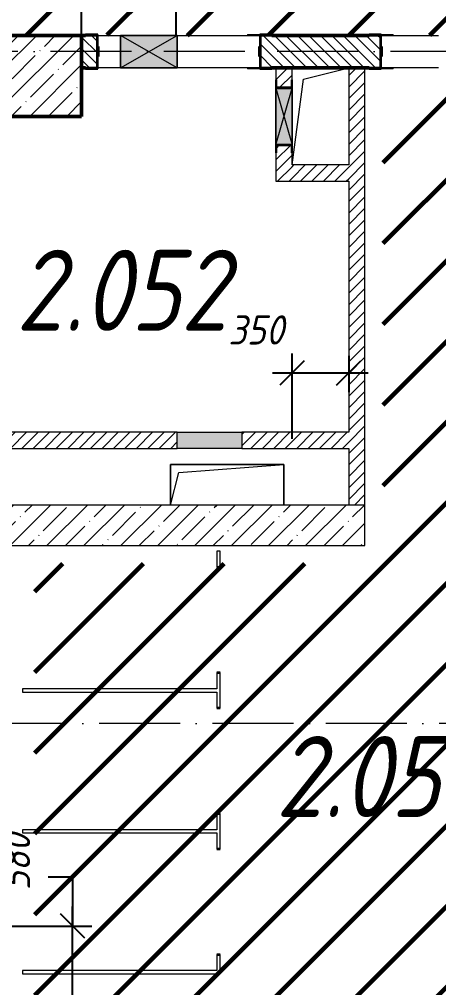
# Model space of a CAD drawing. Header units: millimetres. Extents: x -606178 to 312196, y -19338 to 632709.
# Drawn here: x -254385 to -251796, y 451995 to 457974 of the extents above; entities that cross this region are included whole.
import ezdxf

# ---------------------------------------------------------------- set-up
doc = ezdxf.new("R2010")
doc.units = ezdxf.units.MM
doc.linetypes.add('50_200_ШТРИХ_1Т_ш5_п1_п1_', pattern=[700, 500, -100, 0, -100])
for name, color, linetype, lineweight in [('6.4.1) Окр пт с инж. ПТ2.16', 3, 'Continuous', 60), ('A-____-____-DIMS', 7, 'Continuous', 9), ('A-DETL-GENF-OTLN', 7, 'Continuous', 9), ('A-DOOR-OPNG-MCUT', 7, 'Continuous', 35), ('A-FLOR-____-OTLN', 7, 'Continuous', 9), ('A-GENM-____-MCUT', 7, 'Continuous', 25), ('A-GENM-____-OTLN', 7, 'Continuous', 9), ('A-GENM-____-OTLN-1', 7, 'Continuous', 25), ('A-GLAZ-____-OTLN', 7, 'Continuous', 9), ('A-WALL-____-MCUT-1', 7, 'Continuous', 9), ('A-WALL-____-MCUT-2', 7, 'Continuous', 50), ('A-WALL-____-PATT-1', 7, 'Continuous', 9), ('A-WALL-FNSH-MCUT-1', 7, 'Continuous', 9), ('I-WALL-____-OTLN', 7, 'Continuous', 9), ('S-COLS-____-MCUT', 7, 'Continuous', 50), ('S-COLS-____-OTLN', 7, 'Continuous', 9), ('S-GRID-____-OTLN-1', 7, '50_200_ШТРИХ_1Т_ш5_п1_п1_', 9), ('Марки помещений', 7, 'Continuous', 9)]:
    doc.layers.add(name, color=color, linetype=linetype, lineweight=lineweight)
doc.layers.add('A-DOOR-____-OTLN-1', color=7, linetype='Continuous', lineweight=9, true_color=0xffffff)
doc.styles.add('ISOCPEUR_I_10', font='isocpeui.ttf', dxfattribs={"width": 0.9, "height": 180})
doc.styles.add('ISOCPEUR_I_3', font='isocpeui.ttf', dxfattribs={"width": 0.85, "height": 2.2})
doc.dimstyles.new('ISO-1_8_0_9К_СРЕДНИЙ_Кладочные_3', dxfattribs={"dimscale": 304.8, "dimtxt": 179.276612, "dimasz": 0.492126, "dimexe": 0.393701, "dimexo": 0, "dimgap": 0, "dimtad": 1, "dimdec": 3, "dimrnd": 0.001, "dimdsep": 46, "dimtxsty": 'ISOCPEUR_I_10', "dimblk1": 'OBLIQUE', "dimblk2": 'OBLIQUE', "dimsah": 1, "dimcen": 0.09, "dimdle": 0.393701, "dimazin": 0, "dimtfac": 1, "dimtdec": 4, "dimtix": 1, "dimtmove": 0, "dimatfit": 3, "dimfxl": 1, "dimtvp": 1, "dimtolj": 1, "dimtzin": 0, "dimarcsym": 2})
doc.dimstyles.new('ISO-1_8_0_9К_СРЕДНИЙ_Кладочные_4', dxfattribs={"dimscale": 304.8, "dimtxt": 179.276612, "dimasz": 0.492126, "dimexe": 0.393701, "dimexo": 0, "dimgap": 0, "dimtad": 1, "dimdec": 3, "dimrnd": 0.001, "dimdsep": 46, "dimtxsty": 'ISOCPEUR_I_10', "dimblk1": 'OBLIQUE', "dimblk2": 'OBLIQUE', "dimsah": 1, "dimcen": 0.09, "dimdle": 0.393701, "dimazin": 0, "dimtfac": 1, "dimtdec": 4, "dimtix": 1, "dimtmove": 1, "dimatfit": 3, "dimfxl": 1, "dimtvp": 1, "dimtolj": 1, "dimtzin": 0, "dimarcsym": 2})
pattern_1 = [(45, (-264901.3, 451794.26), (-35.35534, 35.35534), [])]

# ---------------------------------------------------------------- blocks, each defined once
blk = doc.blocks.new('BSC_Колонна _Прямоугольная - 500х500-V65-АР1_План отверстий 2 этажа в осях 1-64_А-ГГ')
at = {"layer": 'S-COLS-____-OTLN'}
h = blk.add_hatch(dxfattribs=at)
h.set_pattern_fill('FP_94', color=256, style=0, pattern_type=2)
h.set_pattern_definition([(45, (-10650, -5831.04), (-114.0493, 114.0493), []), (45, (-10535.95, -5831.04), (-114.0493, 114.0493), [201.612, -40.322, 3.353, -36.97])])
h.paths.add_polyline_path([(-58.9, -250), (250, -250), (250, 250), (-250, 250), (-250, -250)], flags=0)
at = {"layer": 'S-COLS-____-MCUT'}
for p, q in [((250, 250), (-250, 250)), ((-250, 250), (-250, -250)), ((250, -250), (250, 250)), ((-250, -250), (250, -250))]:
    blk.add_line(p, q, dxfattribs=at)
blk = doc.blocks.new('DOR_ДУ_распашная__1Ст_Прямоугольная_ШЕР - Вн_650х2100h_Кабинки С_у-17949503-АР1_План отверстий 2 этажа в осях 1-64_А-ГГ')
at = {"layer": 'A-DOOR-OPNG-MCUT'}
for p, q in [((-325, 10), (-325, -10)), ((325, -10), (325, 10))]:
    blk.add_line(p, q, dxfattribs=at)
blk = doc.blocks.new('Фахверк_СКБ_Уголок - 200_3960_зеркало-28268689-АР1_План отверстий 2 этажа в осях 1-64_А-ГГ')
at = {"layer": 'A-GENM-____-MCUT'}
for p, q in [((200, 156), (125, 156)), ((125, 156), (125, 81)), ((131, 81), (131, 150)), ((131, 150), (200, 150)), ((200, 150), (200, 156)), ((125, 81), (131, 81)), ((131, 19), (125, 19)), ((125, 19), (125, -56)), ((131, -50), (131, 19)), ((125, -56), (200, -56)), ((200, -50), (131, -50)), ((200, -56), (200, -50))]:
    blk.add_line(p, q, dxfattribs=at)
blk = doc.blocks.new('154_Стойка_СКБ_Уголок - СМ-2180_200-28268025-АР1_План отверстий 2 этажа в осях 1-64_А-ГГ')
at = {"layer": 'A-GENM-____-MCUT'}
for p, q in [((125, 156), (125, 81)), ((200, 156), (125, 156)), ((131, 81), (131, 150)), ((131, 150), (200, 150)), ((200, 150), (200, 156)), ((125, 81), (131, 81)), ((131, 19), (125, 19)), ((125, 19), (125, -56)), ((131, -50), (131, 19)), ((125, -56), (200, -56)), ((200, -50), (131, -50)), ((200, -56), (200, -50))]:
    blk.add_line(p, q, dxfattribs=at)
blk = doc.blocks.new('Стойка_Влож_Уголок_Опорный - Уголок-28213941-АР1_План отверстий 2 этажа в осях 1-64_А-ГГ')
at = {"layer": 'A-GENM-____-OTLN'}
for p, q in [((-212, -6), (-212, 0)), ((0, 0), (0, -6)), ((-212, -75), (-212, -6)), ((-212, -6), (-206, -6)), ((-6, -6), (0, -6)), ((0, -6), (0, -75)), ((-212, -75), (-206, -75)), ((-6, -75), (0, -75))]:
    blk.add_line(p, q, dxfattribs=at)
blk = doc.blocks.new('AR_Отверстие Ниша - Лючок-32403372-АР1_План отверстий 2 этажа в осях 1-64_А-ГГ')
at = {"layer": 'A-GLAZ-____-OTLN'}
blk.add_hatch(color=256, dxfattribs=at).paths.add_polyline_path([(-200, -50), (200, -50), (200, 50), (-200, 50)], flags=0)
for p, q in [((-200, 50), (200, 50)), ((-200, -50), (-200, 50)), ((200, 50), (200, -50)), ((200, -50), (-200, -50))]:
    blk.add_line(p, q, dxfattribs=at)
blk = doc.blocks.new('AR_Отверстие прямоугольное _в плите_ - AR_Отверстие прямоугольное _в плите_-30459221-АР1_План отверстий 2 этажа в осях 1-64_А-ГГ')
at = {"layer": 'A-GENM-____-OTLN'}
for p, q in [((350, 125), (-350, 125)), ((-350, 125), (-350, -125)), ((-300, 75), (350, 125)), ((350, -125), (350, 125)), ((-350, -125), (-300, 75))]:
    blk.add_line(p, q, dxfattribs=at)
blk = doc.blocks.new('AR_Отверстие прямоугольное _в плите_ - AR_Отверстие прямоугольное _в плите_-30552533-АР1_План отверстий 2 этажа в осях 1-64_А-ГГ')
at = {"layer": 'A-GENM-____-OTLN'}
for p, q in [((175, 300), (-175, 300)), ((-105, 230), (175, 300)), ((-174.9, -299.3), (-105, 230))]:
    blk.add_line(p, q, dxfattribs=at)
blk = doc.blocks.new('AR_Отверстие прямоугольное _в стене_ - AR_Отверстие прямоугольное _в стене__ОВ-36872562-АР1_План отверстий 2 этажа в осях 1-64_А-ГГ')
at = {"layer": 'A-GLAZ-____-OTLN'}
blk.add_hatch(color=256, dxfattribs=at).paths.add_polyline_path([(175, 100), (-175, 100), (-175, -100), (175, -100), (175, 85.2)], flags=0)
at = {"layer": 'A-DETL-GENF-OTLN'}
for p, q in [((-175, -100), (-175, 100)), ((-175, 100), (175, 100)), ((175, 100), (-175, -100)), ((-175, 100), (175, -100)), ((175, 100), (-175, 100)), ((-175, 100), (-175, -100)), ((175, 100), (175, -100)), ((175, -100), (175, 100)), ((175, -100), (-175, -100)), ((-175, -100), (175, -100))]:
    blk.add_line(p, q, dxfattribs=at)
blk = doc.blocks.new('AR_Отверстие прямоугольное _в стене_ - AR_Отверстие прямоугольное _в стене__ОВ-36872853-АР1_План отверстий 2 этажа в осях 1-64_А-ГГ')
at = {"layer": 'A-GLAZ-____-OTLN'}
blk.add_hatch(color=256, dxfattribs=at).paths.add_polyline_path([(-175, -47), (-175, -50), (175, -50), (175, 50), (-175, 50), (-175, 47)], flags=0)
at = {"layer": 'A-DETL-GENF-OTLN'}
for p, q in [((-175, 50), (175, 50)), ((175, 50), (-175, -50)), ((-175, 50), (175, -50)), ((175, 50), (-175, 50)), ((175, -50), (-175, -50)), ((-175, -50), (175, -50))]:
    blk.add_line(p, q, dxfattribs=at)
blk = doc.blocks.new('154_Фахверк_СКБ_Швеллер - Тип_100_3960_зеркало-29769493-АР1_План отверстий 2 этажа в осях 1-64_А-ГГ')
at = {"layer": 'A-GENM-____-MCUT'}
for p, q in [((175, 50), (125, 50)), ((125, 50), (125, -50)), ((128, 47), (175, 47)), ((128, -47), (128, 47)), ((175, 47), (175, 50)), ((125, -50), (175, -50)), ((175, -47), (128, -47)), ((175, -50), (175, -47))]:
    blk.add_line(p, q, dxfattribs=at)
blk = doc.blocks.new('_Oblique')
at = {"color": 0, "linetype": 'ByBlock', "lineweight": -2}
blk.add_line((-0.5, -0.5), (0.5, 0.5), dxfattribs=at)
blk = doc.blocks.new('*D4690')
at = {"layer": 'A-____-____-DIMS', "color": 0, "lineweight": -2, "transparency": 16777216}
for p, q in [((-252701.3, 455384.4), (-252701.3, 455911.4)), ((-252351.3, 455897.5), (-252351.3, 455671.4)), ((-252821.3, 455791.4), (-252231.3, 455791.4))]:
    blk.add_line(p, q, dxfattribs=at)
at = {"layer": 'Defpoints', "color": 0, "transparency": 16777216}
for p in [(-252351.3, 455897.5), (-252351.3, 455791.4), (-252701.3, 455384.4)]:
    blk.add_point(p, dxfattribs=at)
at = {"layer": 'A-____-____-DIMS', "color": 0, "lineweight": -2, "transparency": 16777216, "xscale": 150, "yscale": 150, "zscale": 150, "rotation": 180}
blk.add_blockref('_Oblique', (-252701.3, 455791.4), dxfattribs=at)
at = {"layer": 'A-____-____-DIMS', "color": 0, "lineweight": -2, "transparency": 16777216, "xscale": 150, "yscale": 150, "zscale": 150}
blk.add_blockref('_Oblique', (-252351.3, 455791.4), dxfattribs=at)
at = {"layer": 'A-____-____-DIMS', "color": 0, "transparency": 16777216, "insert": (-253095.7, 456146.5), "char_height": 180, "width": 409.578, "attachment_point": 1, "line_spacing_factor": 1.149209, "style": 'ISOCPEUR_I_10'}
blk.add_mtext('\\A1;350', dxfattribs=at)
blk = doc.blocks.new('*D4699')
at = {"layer": 'A-____-____-DIMS', "color": 0, "lineweight": -2, "transparency": 16777216}
for p, q in [((-254206.9, 452680.1), (-254056.9, 452680.1)), ((-254056.9, 452680.1), (-254056.9, 452375.3)), ((-254056.9, 451675.3), (-254056.9, 452495.3)), ((-254449.3, 452375.3), (-253936.9, 452375.3)), ((-254351.3, 451795.3), (-253936.9, 451795.3))]:
    blk.add_line(p, q, dxfattribs=at)
at = {"layer": 'Defpoints', "color": 0, "transparency": 16777216}
for p in [(-254449.3, 452375.3), (-254056.9, 452375.3), (-254351.3, 451795.3)]:
    blk.add_point(p, dxfattribs=at)
at = {"layer": 'A-____-____-DIMS', "color": 0, "lineweight": -2, "transparency": 16777216, "xscale": 150, "yscale": 150, "zscale": 150}
for p, rotation in [((-254056.9, 452375.3), 90), ((-254056.9, 451795.3), 270)]:
    blk.add_blockref('_Oblique', p, dxfattribs=dict(at, rotation=rotation))
at = {"layer": 'A-____-____-DIMS', "color": 0, "transparency": 16777216, "insert": (-254499, 452595.3), "char_height": 180, "width": 409.578, "attachment_point": 1, "rotation": 90, "line_spacing_factor": 1.149209, "style": 'ISOCPEUR_I_10'}
blk.add_mtext('\\A1;580', dxfattribs=at)
blk = doc.blocks.new('*D4733')
at = {"layer": 'A-____-____-DIMS', "color": 0, "lineweight": -2, "transparency": 16777216}
for p, q in [((-255571.3, 457875.3), (-255571.3, 458278.5)), ((-254001.3, 457875.3), (-254001.3, 458278.5)), ((-255691.3, 458158.5), (-253881.3, 458158.5))]:
    blk.add_line(p, q, dxfattribs=at)
at = {"layer": 'Defpoints', "color": 0, "transparency": 16777216}
for p in [(-254001.3, 458158.5), (-255571.3, 457875.3), (-254001.3, 457875.3)]:
    blk.add_point(p, dxfattribs=at)
at = {"layer": 'A-____-____-DIMS', "color": 0, "lineweight": -2, "transparency": 16777216, "xscale": 150, "yscale": 150, "zscale": 150, "rotation": 180}
blk.add_blockref('_Oblique', (-255571.3, 458158.5), dxfattribs=at)
at = {"layer": 'A-____-____-DIMS', "color": 0, "lineweight": -2, "transparency": 16777216, "xscale": 150, "yscale": 150, "zscale": 150}
blk.add_blockref('_Oblique', (-254001.3, 458158.5), dxfattribs=at)
at = {"layer": 'A-____-____-DIMS', "color": 0, "transparency": 16777216, "insert": (-254786.3, 458249.6), "char_height": 180, "width": 504.733, "attachment_point": 5, "style": 'ISOCPEUR_I_10'}
blk.add_mtext('\\A1;1570', dxfattribs=at)
blk = doc.blocks.new('*D4734')
at = {"layer": 'A-____-____-DIMS', "color": 0, "lineweight": -2, "transparency": 16777216}
for p, q in [((-254001.3, 457875.3), (-254001.3, 458278.5)), ((-253416.3, 457881.3), (-253416.3, 458278.5)), ((-254121.3, 458158.5), (-253296.3, 458158.5))]:
    blk.add_line(p, q, dxfattribs=at)
at = {"layer": 'Defpoints', "color": 0, "transparency": 16777216}
for p in [(-253416.3, 458158.5), (-253416.3, 457881.3), (-254001.3, 457875.3)]:
    blk.add_point(p, dxfattribs=at)
at = {"layer": 'A-____-____-DIMS', "color": 0, "lineweight": -2, "transparency": 16777216, "xscale": 150, "yscale": 150, "zscale": 150, "rotation": 180}
blk.add_blockref('_Oblique', (-254001.3, 458158.5), dxfattribs=at)
at = {"layer": 'A-____-____-DIMS', "color": 0, "lineweight": -2, "transparency": 16777216, "xscale": 150, "yscale": 150, "zscale": 150}
blk.add_blockref('_Oblique', (-253416.3, 458158.5), dxfattribs=at)
at = {"layer": 'A-____-____-DIMS', "color": 0, "transparency": 16777216, "insert": (-253708.8, 458248.5), "char_height": 180, "width": 409.578, "attachment_point": 5, "style": 'ISOCPEUR_I_10'}
blk.add_mtext('\\A1;585', dxfattribs=at)
blk = doc.blocks.new('*D4735')
at = {"layer": 'A-____-____-DIMS', "color": 0, "lineweight": -2, "transparency": 16777216}
for p, q in [((-253416.3, 457881.3), (-253416.3, 458278.5)), ((-251501.3, 457875.3), (-251501.3, 458278.5)), ((-253536.3, 458158.5), (-251381.3, 458158.5))]:
    blk.add_line(p, q, dxfattribs=at)
at = {"layer": 'Defpoints', "color": 0, "transparency": 16777216}
for p in [(-251501.3, 458158.5), (-253416.3, 457881.3), (-251501.3, 457875.3)]:
    blk.add_point(p, dxfattribs=at)
at = {"layer": 'A-____-____-DIMS', "color": 0, "lineweight": -2, "transparency": 16777216, "xscale": 150, "yscale": 150, "zscale": 150, "rotation": 180}
blk.add_blockref('_Oblique', (-253416.3, 458158.5), dxfattribs=at)
at = {"layer": 'A-____-____-DIMS', "color": 0, "lineweight": -2, "transparency": 16777216, "xscale": 150, "yscale": 150, "zscale": 150}
blk.add_blockref('_Oblique', (-251501.3, 458158.5), dxfattribs=at)
at = {"layer": 'A-____-____-DIMS', "color": 0, "transparency": 16777216, "insert": (-252458.8, 458248.5), "char_height": 180, "width": 463.361, "attachment_point": 5, "style": 'ISOCPEUR_I_10'}
blk.add_mtext('\\A1;1915', dxfattribs=at)

msp = doc.modelspace()

# ---------------------------------------------------------------- hatches: boundary and pattern name
at = {"layer": '6.4.1) Окр пт с инж. ПТ2.16'}
h = msp.add_hatch(dxfattribs=at)
h.set_pattern_fill('ANSI31', color=256, scale=111)
h.paths.add_polyline_path([(-250451.3011, 461025.3011), (-252001.3011, 461025.3011), (-254101.3011, 461025.3011), (-255051.3011, 461025.3011), (-255051.3011, 457881.3011), (-255026.3011, 457881.3011), (-254501.3011, 457875.3011), (-253976.3011, 457875.3011), (-253976.3011, 457881.3011), (-253901.3011, 457881.3011), (-253761.3011, 457875.3011), (-253411.3011, 457875.3011), (-252976.3011, 457875.3011), (-252976.3011, 457881.3011), (-252907.3011, 457881.3011), (-252901.3011, 457881.3011), (-252826.3011, 457881.3011), (-252226.3011, 457875.3011), (-252226.3011, 457881.3011), (-252151.3011, 457881.3011), (-252145.3011, 457881.3011), (-252076.3011, 457881.3011), (-251796.3011, 457875.3011), (-251496.3011, 457875.3011), (-251076.3011, 457875.3011), (-251076.3011, 457881.3011), (-251007.3011, 457881.3011), (-251001.3011, 457881.3011), (-250926.3011, 457881.3011), (-250501.3011, 457875.3011), (-250451.3011, 457875.3011)])
h = msp.add_hatch(dxfattribs=at)
h.set_pattern_fill('ANSI31', color=256, scale=111)
h.paths.add_polyline_path([(-254833.3011, 457443.3011), (-256769.3011, 457443.3011), (-256769.3011, 455557.3011), (-254833.3011, 455557.3011)])
h.paths.add_polyline_path([(-257563.3011, 457563.3011), (-258989.3011, 457563.3011), (-258989.3011, 457263.3011), (-259239.3011, 457263.3011), (-259239.3011, 450575.3011), (-258631.3011, 450575.3011), (-258631.3011, 450237.3011), (-255113.3011, 450237.3011), (-255113.3011, 454613.3011), (-258263.3011, 454613.3011), (-258263.3011, 454937.3011), (-257563.3011, 454937.3011)])
h.paths.add_polyline_path([(-250713.3011, 454613.3011), (-251163.3011, 454613.3011), (-251163.3011, 454937.3011), (-250713.3011, 454937.3011), (-250713.3011, 457563.3011), (-252139.3011, 457563.3011), (-252139.3011, 454613.3011), (-254289.3011, 454613.3011), (-254289.3011, 450487.3011), (-253889.3011, 450487.3011), (-253889.3011, 450237.3011), (-251191.3011, 450237.3011), (-251191.3011, 450510.3011), (-250713.3011, 450510.3011)])
at = {"layer": 'A-WALL-____-PATT-1'}
h = msp.add_hatch(dxfattribs=at)
h.set_pattern_fill('FP_6', color=256, style=0, pattern_type=2)
h.set_pattern_definition([(135, (-264901.3, 451794.26), (-35.35534, -35.35534), [])])
h.paths.add_polyline_path([(-250501.3011, 457675.3011), (-250501.3011, 457875.3011), (-250995.3011, 457875.3011), (-250995.3011, 457806.3011), (-251001.3011, 457806.3011), (-251001.3011, 457744.3011), (-250995.3011, 457744.3011), (-250995.3011, 457675.3011), (-250775.2764, 457675.3011)], flags=0)
h.paths.add_polyline_path([(-252826.3011, 457675.3011), (-252157.3011, 457675.3011), (-252157.3011, 457744.3011), (-252151.3011, 457744.3011), (-252151.3011, 457806.3011), (-252157.3011, 457806.3011), (-252157.3011, 457875.3011), (-252895.3011, 457875.3011), (-252895.3011, 457806.3011), (-252901.3011, 457806.3011), (-252901.3011, 457744.3011), (-252895.3011, 457744.3011), (-252895.3011, 457675.3011)], flags=0)
h.paths.add_polyline_path([(-254001.3011, 457675.3011), (-253907.3011, 457675.3011), (-253907.3011, 457744.3011), (-253901.3011, 457744.3011), (-253901.3011, 457806.3011), (-253907.3011, 457806.3011), (-253907.3011, 457875.3011), (-254001.3011, 457875.3011), (-254001.3011, 457690.1317)], flags=0)
h = msp.add_hatch(dxfattribs=at)
h.set_pattern_fill('FP_5', color=256, style=0, pattern_type=2)
h.set_pattern_definition(pattern_1)
h.paths.add_polyline_path([(-252701.3011, 456975.3011), (-252701.3011, 457150.3011), (-252704.3011, 457150.3011), (-252704.3011, 457197.3011), (-252798.3011, 457197.3011), (-252798.3011, 457150.3011), (-252801.3011, 457150.3011), (-252801.3011, 456975.3011)], flags=0)
h.paths.add_polyline_path([(-252704.3011, 457553.3011), (-252704.3011, 457600.3011), (-252701.3011, 457600.3011), (-252701.3011, 457675.3011), (-252801.3011, 457675.3011), (-252801.3011, 457600.3011), (-252798.3011, 457600.3011), (-252798.3011, 457553.3011), (-252780.9677, 457553.3011)], flags=0)
h = msp.add_hatch(dxfattribs=at)
h.set_pattern_fill('FP_5', color=256, style=0, pattern_type=2)
h.set_pattern_definition(pattern_1)
h.paths.add_polyline_path([(-252251.3011, 454975.3011), (-252251.3011, 457675.3011), (-252351.3011, 457675.3011), (-252351.3011, 454975.3011)], flags=0)
h = msp.add_hatch(dxfattribs=at)
h.set_pattern_fill('FP_5', color=256, style=0, pattern_type=2)
h.set_pattern_definition(pattern_1)
h.paths.add_polyline_path([(-252351.3011, 456975.3011), (-252351.3011, 457075.3011), (-252701.3011, 457075.3011), (-252701.3011, 456975.3011), (-252542.7406, 456975.3011)], flags=0)
h = msp.add_hatch(dxfattribs=at)
h.set_pattern_fill('FP_5', color=256, style=0, pattern_type=2)
h.set_pattern_definition(pattern_1)
h.paths.add_polyline_path([(-252351.3011, 455325.3011), (-252351.3011, 455425.3011), (-253011.3011, 455425.3011), (-253011.3011, 455325.3011), (-252542.7406, 455325.3011)], flags=0)
h.paths.add_polyline_path([(-253411.3011, 455325.3011), (-253411.3011, 455425.3011), (-254501.3011, 455425.3011), (-254501.3011, 455325.3011), (-254310.2049, 455325.3011)], flags=0)
h = msp.add_hatch(dxfattribs=at)
h.set_pattern_fill('FP_25', color=256, style=0, pattern_type=2)
h.set_pattern_definition([(45, (-264901.3, 451794.26), (-114.0493, 114.0493), []), (45, (-264787.25, 451794.26), (-114.0493, 114.0493), [201.612, -40.322, 3.353, -36.97])])
h.paths.add_polyline_path([(-252251.3011, 454725.3011), (-252251.3011, 454975.3011), (-256451.3011, 454975.3011), (-256451.3011, 454725.3011), (-252542.7406, 454725.3011)], flags=0)
h.paths.add_polyline_path([(-256651.3011, 454725.3011), (-256651.3011, 454975.3011), (-257151.3011, 454975.3011), (-257151.3011, 454725.3011)], flags=0)

# ---------------------------------------------------------------- linework, layer by layer
at = {"layer": 'A-FLOR-____-OTLN'}
for p, q in [((-252701.3011, 457674.62), (-252351.3011, 457674.62)), ((-253451.3011, 455225.3011), (-252751.3011, 455225.3011)), ((-253451.3011, 454975.3011), (-253451.3011, 455225.3011)), ((-252751.3011, 455225.3011), (-252751.3011, 454975.3011))]:
    msp.add_line(p, q, dxfattribs=at)
at = {"layer": 'A-WALL-____-MCUT-1'}
for p, q in [((-252251.3011, 454975.3011), (-256451.3011, 454975.3011)), ((-252251.3011, 454725.3011), (-252251.3011, 454975.3011)), ((-256451.3011, 454725.3011), (-252251.3011, 454725.3011))]:
    msp.add_line(p, q, dxfattribs=at)
at = {"layer": 'A-WALL-____-MCUT-2'}
for p, q in [((-253976.3011, 457875.3011), (-254001.3011, 457875.3011)), ((-252226.3011, 457875.3011), (-252826.3011, 457875.3011)), ((-253901.3011, 457744.3011), (-253901.3011, 457806.3011)), ((-252901.3011, 457806.3011), (-252901.3011, 457744.3011)), ((-252151.3011, 457744.3011), (-252151.3011, 457806.3011)), ((-254001.3011, 457675.3011), (-253976.3011, 457675.3011)), ((-252826.3011, 457675.3011), (-252226.3011, 457675.3011))]:
    msp.add_line(p, q, dxfattribs=at)
at = {"layer": 'A-WALL-FNSH-MCUT-1'}
for p, q in [((-252801.3011, 457675.3011), (-252801.3011, 457600.3011)), ((-252701.3011, 457600.3011), (-252701.3011, 457675.3011)), ((-252351.3011, 457675.3011), (-252351.3011, 457075.3011)), ((-252251.3011, 454975.3011), (-252251.3011, 457675.3011)), ((-252801.3011, 457150.3011), (-252801.3011, 456975.3011)), ((-252701.3011, 457075.3011), (-252701.3011, 457150.3011)), ((-252351.3011, 457075.3011), (-252701.3011, 457075.3011)), ((-252801.3011, 456975.3011), (-252351.3011, 456975.3011)), ((-252351.3011, 456975.3011), (-252351.3011, 455425.3011)), ((-253411.3011, 455425.3011), (-254501.3011, 455425.3011)), ((-252351.3011, 455425.3011), (-253011.3011, 455425.3011)), ((-254501.3011, 455325.3011), (-253411.3011, 455325.3011)), ((-253011.3011, 455325.3011), (-252351.3011, 455325.3011)), ((-252351.3011, 455325.3011), (-252351.3011, 454975.3011)), ((-253146.3011, 454690.3011), (-253166.3011, 454690.3011)), ((-253166.3011, 454690.3011), (-253166.3011, 454590.3011)), ((-253146.3011, 454590.3011), (-253146.3011, 454690.3011)), ((-253166.3011, 453940.3011), (-253166.3011, 453840.3011)), ((-253146.3011, 453720.3011), (-253146.3011, 453940.3011)), ((-253166.3011, 453840.3011), (-254366.3011, 453840.3011)), ((-254366.3011, 453840.3011), (-254366.3011, 453820.3011)), ((-254366.3011, 453820.3011), (-253166.3011, 453820.3011)), ((-253166.3011, 453820.3011), (-253166.3011, 453720.3011)), ((-253166.3011, 453070.3011), (-253166.3011, 452970.3011)), ((-253146.3011, 452850.3011), (-253146.3011, 453070.3011)), ((-253166.3011, 452970.3011), (-254366.3011, 452970.3011)), ((-254366.3011, 452970.3011), (-254366.3011, 452950.3011)), ((-254366.3011, 452950.3011), (-253166.3011, 452950.3011)), ((-253166.3011, 452950.3011), (-253166.3011, 452850.3011)), ((-253166.3011, 452200.3011), (-253166.3011, 452100.3011)), ((-253146.3011, 452080.3011), (-253146.3011, 452200.3011)), ((-253166.3011, 452100.3011), (-254366.3011, 452100.3011)), ((-254366.3011, 452100.3011), (-254366.3011, 452080.3011)), ((-254366.3011, 452080.3011), (-253146.3011, 452080.3011))]:
    msp.add_line(p, q, dxfattribs=at)
at = {"layer": 'I-WALL-____-OTLN'}
for p, q in [((-253901.3011, 457875.3011), (-253761.3011, 457875.3011)), ((-253411.3011, 457875.3011), (-252901.3011, 457875.3011)), ((-252151.3011, 457875.3011), (-251796.3011, 457875.3011)), ((-253761.3011, 457675.3011), (-253901.3011, 457675.3011)), ((-252901.3011, 457675.3011), (-253411.3011, 457675.3011)), ((-251796.3011, 457675.3011), (-252151.3011, 457675.3011))]:
    msp.add_line(p, q, dxfattribs=at)
at = {"layer": 'S-GRID-____-OTLN-1'}
for p, q in [((-174582.5138, 457775.3011), (-269570.0713, 457775.3011)), ((-160980.2414, 453625.3011), (-269570.0713, 453625.3011))]:
    msp.add_line(p, q, dxfattribs=at)

# ---------------------------------------------------------------- block references
at = {"layer": 'A-DOOR-____-OTLN-1', "rotation": 269.9999999999989}
for p in [(-253156.3011, 454265.3011), (-253156.3011, 453395.3011), (-253156.3011, 452525.3011)]:
    msp.add_blockref('DOR_ДУ_распашная__1Ст_Прямоугольная_ШЕР - Вн_650х2100h_Кабинки С_у-17949503-АР1_План отверстий 2 этажа в осях 1-64_А-ГГ', p, dxfattribs=at)
at = {"layer": 'A-GENM-____-OTLN'}
for p, rotation in [((-252901.3011, 457669.3011), 269.9999999999995), ((-252151.3011, 457881.3011), 89.99999999999955)]:
    msp.add_blockref('Стойка_Влож_Уголок_Опорный - Уголок-28213941-АР1_План отверстий 2 этажа в осях 1-64_А-ГГ', p, dxfattribs=dict(at, rotation=rotation))
for name, p in [('AR_Отверстие прямоугольное _в плите_ - AR_Отверстие прямоугольное _в плите_-30552533-АР1_План отверстий 2 этажа в осях 1-64_А-ГГ', (-252526.3011, 457374.62)), ('AR_Отверстие прямоугольное _в плите_ - AR_Отверстие прямоугольное _в плите_-30459221-АР1_План отверстий 2 этажа в осях 1-64_А-ГГ', (-253101.3011, 455100.3011))]:
    msp.add_blockref(name, p, dxfattribs=at)
at = {"layer": 'A-GENM-____-OTLN-1'}
for name, p, rotation in [('Фахверк_СКБ_Уголок - 200_3960_зеркало-28268689-АР1_План отверстий 2 этажа в осях 1-64_А-ГГ', (-253776.3011, 457825.3011), 180), ('154_Стойка_СКБ_Уголок - СМ-2180_200-28268025-АР1_План отверстий 2 этажа в осях 1-64_А-ГГ', (-252026.3011, 457825.3011), 180), ('154_Фахверк_СКБ_Швеллер - Тип_100_3960_зеркало-29769493-АР1_План отверстий 2 этажа в осях 1-64_А-ГГ', (-252751.3011, 457425.3011), 90), ('154_Фахверк_СКБ_Швеллер - Тип_100_3960_зеркало-29769493-АР1_План отверстий 2 этажа в осях 1-64_А-ГГ', (-252751.3011, 457325.3011), 270)]:
    msp.add_blockref(name, p, dxfattribs=dict(at, rotation=rotation))
msp.add_blockref('154_Стойка_СКБ_Уголок - СМ-2180_200-28268025-АР1_План отверстий 2 этажа в осях 1-64_А-ГГ', (-253026.3011, 457725.3011), dxfattribs=at)
at = {"layer": 'A-GLAZ-____-OTLN'}
for name, p, rotation in [('AR_Отверстие прямоугольное _в стене_ - AR_Отверстие прямоугольное _в стене__ОВ-36872562-АР1_План отверстий 2 этажа в осях 1-64_А-ГГ', (-253586.3011, 457775.3011), 180), ('AR_Отверстие прямоугольное _в стене_ - AR_Отверстие прямоугольное _в стене__ОВ-36872853-АР1_План отверстий 2 этажа в осях 1-64_А-ГГ', (-252751.3011, 457375.3011), 90)]:
    msp.add_blockref(name, p, dxfattribs=dict(at, rotation=rotation))
msp.add_blockref('AR_Отверстие Ниша - Лючок-32403372-АР1_План отверстий 2 этажа в осях 1-64_А-ГГ', (-253211.3011, 455375.3011), dxfattribs=at)
at = {"layer": 'S-COLS-____-OTLN'}
msp.add_blockref('BSC_Колонна _Прямоугольная - 500х500-V65-АР1_План отверстий 2 этажа в осях 1-64_А-ГГ', (-254251.3011, 457625.3011), dxfattribs=at)

# ---------------------------------------------------------------- texts
at = {"layer": 'Марки помещений', "char_height": 500, "attachment_point": 1, "style": 'ISOCPEUR_I_3'}
for s, insert, width in [('2.052', (-254406.2677, 456551.3475), 785.65375), ('2.051', (-252802.5249, 453548.867), 737.5525)]:
    msp.add_mtext(s, dxfattribs=dict(at, insert=insert, width=width))

# ---------------------------------------------------------------- dimensions: what is measured, and where the dimension line sits
at = {"layer": 'A-____-____-DIMS'}
for base, p1, p2, override, picture, middle in [((-254001.3011, 458158.4751), (-255571.3011, 457875.3011), (-254001.3011, 457875.3011), {"dimpost": '<>', "dimfxl": 1570}, '*D4733', (-254786.3011, 458249.6342)), ((-253416.3011, 458158.4751), (-254001.3011, 457875.3011), (-253416.3011, 457881.3011), {"dimpost": '<>', "dimfxl": 585.030768}, '*D4734', (-253708.8011, 458248.4751)), ((-251501.3011, 458158.4751), (-253416.3011, 457881.3011), (-251501.3011, 457875.3011), {"dimpost": '<>', "dimfxl": 1915.0094}, '*D4735', (-252458.8011, 458248.4751))]:
    dim = msp.add_linear_dim(base=base, p1=p1, p2=p2, dimstyle='ISO-1_8_0_9К_СРЕДНИЙ_Кладочные_3', override=override, dxfattribs=at)
    dim.commit()
    dim.dimension.update_dxf_attribs({"geometry": picture, "text_midpoint": middle})
dim = msp.add_linear_dim(base=(-252351.3011, 455791.3851), p1=(-252701.3011, 455384.4211), p2=(-252351.3011, 455897.4512), dimstyle='ISO-1_8_0_9К_СРЕДНИЙ_Кладочные_4', override={"dimpost": '<>', "dimfxl": 621.047342}, dxfattribs=at)
dim.commit()
dim.dimension.update_dxf_attribs({"geometry": '*D4690', "text_midpoint": (-252890.9479, 455906.5472), "dimtype": 160})
dim = msp.add_linear_dim(base=(-254056.9232, 452375.3011), p1=(-254351.3011, 451795.3011), p2=(-254449.2744, 452375.3011), angle=90, dimstyle='ISO-1_8_0_9К_СРЕДНИЙ_Кладочные_4', override={"dimpost": '<>', "dimfxl": 588.216596}, dxfattribs=at)
dim.commit()
dim.dimension.update_dxf_attribs({"geometry": '*D4699', "text_midpoint": (-254172.0852, 452680.0663), "dimtype": 160, "text_rotation": 90})

doc.saveas('drawing.dxf')
